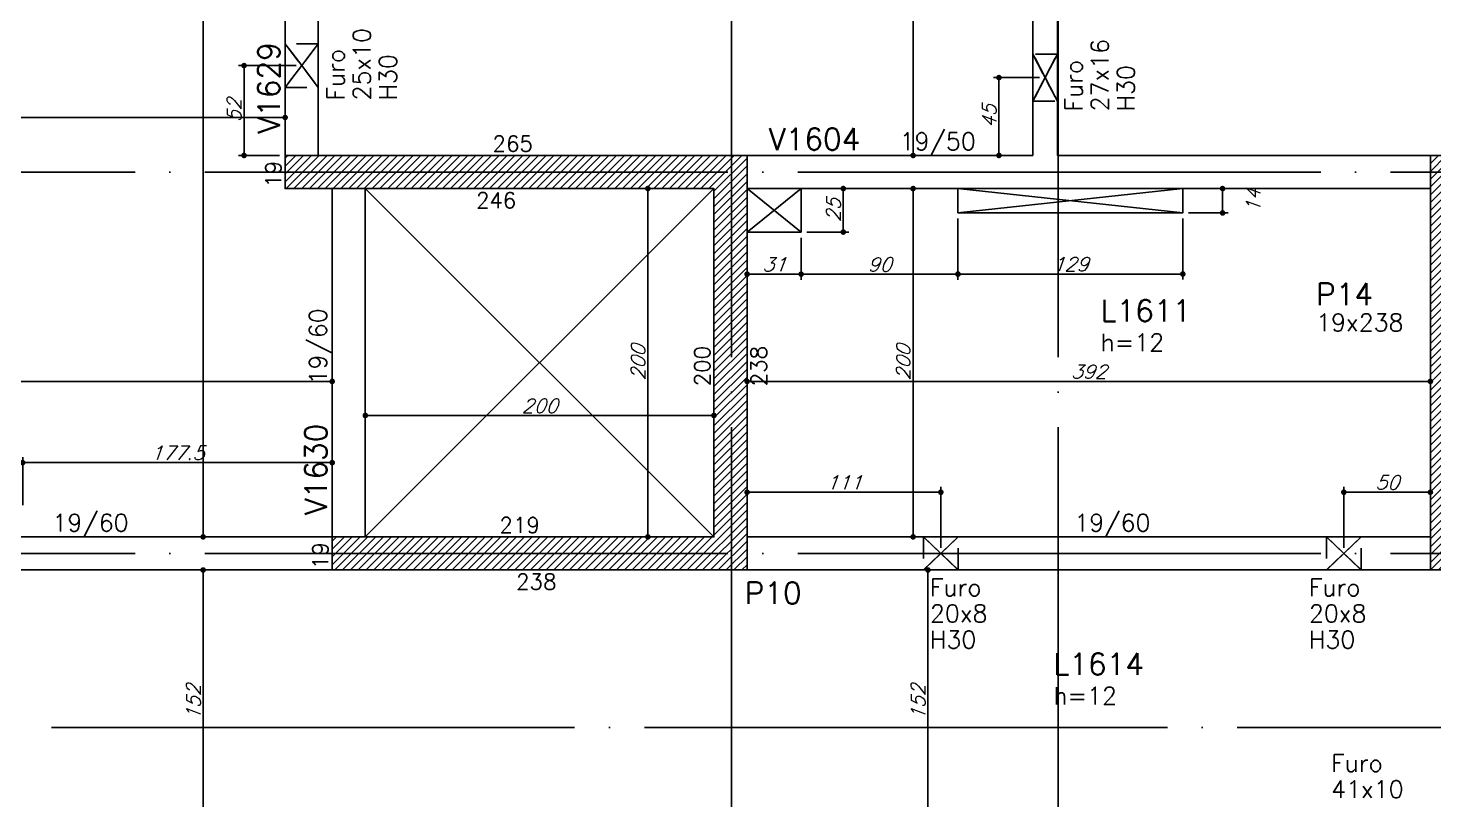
# Model space of a CAD drawing. Header units: millimetres. Extents: x -2368 to 4502, y -2283 to 2217.
# Drawn here: x -208 to 598, y 513 to 957 of the extents above; entities that cross this region are included whole.
import ezdxf
from ezdxf.enums import TextEntityAlignment as Align

# ---------------------------------------------------------------- set-up
doc = ezdxf.new("R2010")
doc.units = ezdxf.units.MM
doc.header["$LTSCALE"] = 50
doc.linetypes.add('EIXO', pattern=[6.8, 6, -0.4, 0, -0.4])
doc.linetypes.add('HIDDEN', pattern=[0.375, 0.25, -0.125])
for name, color, linetype in [('F-COTAS', 106, 'Continuous'), ('F-COTAS-FUROS', 50, 'Continuous'), ('F-COTAS-FUROS VIGA', 50, 'Continuous'), ('F-EIXO', 12, 'EIXO'), ('F-FURO-PAREDE', 2, 'HIDDEN'), ('F-FURO-PAREDE-TEXTOS', 2, 'Continuous'), ('F-LAJES-DIM', 2, 'Continuous'), ('F-LAJES-NOME', 4, 'Continuous'), ('F-PILARES-DIM', 172, 'Continuous'), ('F-PILARES-HACH', 174, 'Continuous'), ('F-PILARES-NOME', 170, 'Continuous'), ('F-PILARES-S', 170, 'Continuous'), ('F-TEXTO', 6, 'Continuous'), ('F-VIGAS', 3, 'Continuous'), ('F-VIGAS-DIM', 2, 'Continuous'), ('F-VIGAS-NOME', 4, 'Continuous'), ('F-VÃO', 1, 'Continuous')]:
    doc.layers.add(name, color=color, linetype=linetype)
doc.styles.add('CP-TEXT-INCL', font='romans.shx', dxfattribs={"oblique": 20})
doc.styles.add('MCP', font='romans.shx')
doc.styles.add('ROMANS', font='romans.shx')
doc.dimstyles.new('CP-COTAS-50', dxfattribs={"dimscale": 0.64, "dimtxt": 12.5, "dimasz": 5, "dimexe": 5, "dimexo": 5, "dimgap": 2.5, "dimtad": 1, "dimdec": 1, "dimdsep": 46, "dimtxsty": 'CP-TEXT-INCL', "dimblk1": 'DOT', "dimblk2": 'DOT', "dimsah": 1, "dimcen": 9, "dimclrd": 256, "dimclre": 256, "dimclrt": 256, "dimadec": 0, "dimazin": 0, "dimtfac": 1, "dimtdec": 1, "dimtmove": 2, "dimatfit": 3, "dimldrblk": 'DOT', "dimfxl": 0, "dimtolj": 1, "dimarcsym": 0})

# ---------------------------------------------------------------- blocks, each defined once
blk = doc.blocks.new('*U12')
at = {"layer": 'F-EIXO'}
blk.add_line((0, 0), (4857.5, 0), dxfattribs=at)
at = {"layer": 'F-TEXTO', "style": 'ROMANS'}
blk.add_attdef('EIXO', text='', height=17.5, dxfattribs=at).set_placement((-28.21, 0), align=Align.MIDDLE_CENTER)
blk = doc.blocks.new('*U13')
at = {"layer": 'F-EIXO'}
blk.add_line((0, 0), (4945.5, 0), dxfattribs=at)
at = {"layer": 'F-TEXTO', "style": 'ROMANS'}
blk.add_attdef('EIXO', text='', height=17.5, dxfattribs=at).set_placement((-28.21, 0), align=Align.MIDDLE_CENTER)
blk = doc.blocks.new('*U20')
at = {"layer": 'F-EIXO'}
blk.add_line((0, 0), (0, -2728.58), dxfattribs=at)
at = {"layer": 'F-TEXTO', "style": 'ROMANS'}
blk.add_attdef('EIXO', text='', height=17.5, rotation=360, dxfattribs=at).set_placement((0, 28.21), align=Align.MIDDLE_CENTER)
blk = doc.blocks.new('_DOT')
at = {"color": 0, "linetype": 'ByBlock'}
blk.add_line((-0.5, 0), (-1, 0), dxfattribs=at)
at = {"color": 0, "linetype": 'ByBlock', "const_width": 0.5}
blk.add_lwpolyline([(-0.25, 0, 1), (0.25, 0, 1)], format="xyb", close=True, dxfattribs=at)
blk = doc.blocks.new('*D56')
at = {"layer": 'DEFPOINTS', "color": 0, "transparency": 16777216}
for p in [(-869.5, 753.77), (-34, 753.77), (-34, 753.77)]:
    blk.add_point(p, dxfattribs=at)
at = {"layer": 'F-COTAS', "lineweight": -2, "transparency": 16777216}
blk.add_line((-866.3, 753.77), (-37.2, 753.77), dxfattribs=at)
at = {"layer": 'F-COTAS', "lineweight": -2, "transparency": 16777216, "xscale": 3.2, "yscale": 3.2, "zscale": 3.2, "rotation": 180}
blk.add_blockref('_DOT', (-869.5, 753.77), dxfattribs=at)
at = {"layer": 'F-COTAS', "lineweight": -2, "transparency": 16777216, "xscale": 3.2, "yscale": 3.2, "zscale": 3.2}
blk.add_blockref('_DOT', (-34, 753.77), dxfattribs=at)
at = {"layer": 'F-COTAS', "transparency": 16777216, "insert": (-451.75, 759.37), "char_height": 8, "attachment_point": 5, "style": 'CP-TEXT-INCL'}
blk.add_mtext('\\A1;835.5', dxfattribs=at)
blk = doc.blocks.new('*D57')
at = {"layer": 'DEFPOINTS', "color": 0, "transparency": 16777216}
for p in [(-15, 734.21), (185, 734.21), (185, 734.21)]:
    blk.add_point(p, dxfattribs=at)
at = {"layer": 'F-COTAS', "lineweight": -2, "transparency": 16777216}
blk.add_line((-11.8, 734.21), (181.8, 734.21), dxfattribs=at)
at = {"layer": 'F-COTAS', "lineweight": -2, "transparency": 16777216, "xscale": 3.2, "yscale": 3.2, "zscale": 3.2, "rotation": 180}
blk.add_blockref('_DOT', (-15, 734.21), dxfattribs=at)
at = {"layer": 'F-COTAS', "lineweight": -2, "transparency": 16777216, "xscale": 3.2, "yscale": 3.2, "zscale": 3.2}
blk.add_blockref('_DOT', (185, 734.21), dxfattribs=at)
at = {"layer": 'F-COTAS', "transparency": 16777216, "insert": (85, 739.81), "char_height": 8, "attachment_point": 5, "style": 'CP-TEXT-INCL'}
blk.add_mtext('\\A1;200', dxfattribs=at)
blk = doc.blocks.new('*D58')
at = {"layer": 'DEFPOINTS', "color": 0, "transparency": 16777216}
for p in [(204, 753.77), (596, 753.77), (596, 753.77)]:
    blk.add_point(p, dxfattribs=at)
at = {"layer": 'F-COTAS', "lineweight": -2, "transparency": 16777216}
blk.add_line((207.2, 753.77), (592.8, 753.77), dxfattribs=at)
at = {"layer": 'F-COTAS', "lineweight": -2, "transparency": 16777216, "xscale": 3.2, "yscale": 3.2, "zscale": 3.2, "rotation": 180}
blk.add_blockref('_DOT', (204, 753.77), dxfattribs=at)
at = {"layer": 'F-COTAS', "lineweight": -2, "transparency": 16777216, "xscale": 3.2, "yscale": 3.2, "zscale": 3.2}
blk.add_blockref('_DOT', (596, 753.77), dxfattribs=at)
at = {"layer": 'F-COTAS', "transparency": 16777216, "insert": (400, 759.37), "char_height": 8, "attachment_point": 5, "style": 'CP-TEXT-INCL'}
blk.add_mtext('\\A1;392', dxfattribs=at)
blk = doc.blocks.new('*D64')
at = {"layer": 'DEFPOINTS', "color": 0, "transparency": 16777216}
for p in [(-869.5, 905.32), (-61, 905.32), (-61, 905.32)]:
    blk.add_point(p, dxfattribs=at)
at = {"layer": 'F-COTAS', "lineweight": -2, "transparency": 16777216}
blk.add_line((-866.3, 905.32), (-64.2, 905.32), dxfattribs=at)
at = {"layer": 'F-COTAS', "lineweight": -2, "transparency": 16777216, "xscale": 3.2, "yscale": 3.2, "zscale": 3.2, "rotation": 180}
blk.add_blockref('_DOT', (-869.5, 905.32), dxfattribs=at)
at = {"layer": 'F-COTAS', "lineweight": -2, "transparency": 16777216, "xscale": 3.2, "yscale": 3.2, "zscale": 3.2}
blk.add_blockref('_DOT', (-61, 905.32), dxfattribs=at)
at = {"layer": 'F-COTAS', "transparency": 16777216, "insert": (-465.25, 910.92), "char_height": 8, "attachment_point": 5, "style": 'CP-TEXT-INCL'}
blk.add_mtext('\\A1;808.5', dxfattribs=at)
blk = doc.blocks.new('*D79')
at = {"layer": 'DEFPOINTS', "color": 0, "transparency": 16777216}
for p in [(-108.04, 1334), (-108.04, 664.5), (-108.04, 664.5)]:
    blk.add_point(p, dxfattribs=at)
at = {"layer": 'F-COTAS', "lineweight": -2, "transparency": 16777216}
blk.add_line((-108.04, 1330.8), (-108.04, 667.7), dxfattribs=at)
at = {"layer": 'F-COTAS', "lineweight": -2, "transparency": 16777216, "xscale": 3.2, "yscale": 3.2, "zscale": 3.2}
for p, rotation in [((-108.04, 1334), 90), ((-108.04, 664.5), 270)]:
    blk.add_blockref('_DOT', p, dxfattribs=dict(at, rotation=rotation))
at = {"layer": 'F-COTAS', "transparency": 16777216, "insert": (-113.64, 999.25), "char_height": 8, "attachment_point": 5, "rotation": 90, "style": 'CP-TEXT-INCL'}
blk.add_mtext('\\A1;669.5', dxfattribs=at)
blk = doc.blocks.new('*D80')
at = {"layer": 'DEFPOINTS', "color": 0, "transparency": 16777216}
for p in [(-108.04, 645.5), (-108.04, 493.5), (-108.04, 493.5)]:
    blk.add_point(p, dxfattribs=at)
at = {"layer": 'F-COTAS', "lineweight": -2, "transparency": 16777216}
blk.add_line((-108.04, 642.3), (-108.04, 496.7), dxfattribs=at)
at = {"layer": 'F-COTAS', "lineweight": -2, "transparency": 16777216, "xscale": 3.2, "yscale": 3.2, "zscale": 3.2}
for p, rotation in [((-108.04, 645.5), 90), ((-108.04, 493.5), 270)]:
    blk.add_blockref('_DOT', p, dxfattribs=dict(at, rotation=rotation))
at = {"layer": 'F-COTAS', "transparency": 16777216, "insert": (-113.64, 569.5), "char_height": 8, "attachment_point": 5, "rotation": 90, "style": 'CP-TEXT-INCL'}
blk.add_mtext('\\A1;152', dxfattribs=at)
blk = doc.blocks.new('*D88')
at = {"layer": 'DEFPOINTS', "color": 0, "transparency": 16777216}
for p in [(299.25, 1334), (299.25, 883.5), (299.25, 883.5)]:
    blk.add_point(p, dxfattribs=at)
at = {"layer": 'F-COTAS', "lineweight": -2, "transparency": 16777216}
blk.add_line((299.25, 1330.8), (299.25, 886.7), dxfattribs=at)
at = {"layer": 'F-COTAS', "lineweight": -2, "transparency": 16777216, "xscale": 3.2, "yscale": 3.2, "zscale": 3.2}
for p, rotation in [((299.25, 1334), 90), ((299.25, 883.5), 270)]:
    blk.add_blockref('_DOT', p, dxfattribs=dict(at, rotation=rotation))
at = {"layer": 'F-COTAS', "transparency": 16777216, "insert": (293.65, 1108.75), "char_height": 8, "attachment_point": 5, "rotation": 90, "style": 'CP-TEXT-INCL'}
blk.add_mtext('\\A1;450.5', dxfattribs=at)
blk = doc.blocks.new('*D89')
at = {"layer": 'DEFPOINTS', "color": 0, "transparency": 16777216}
for p in [(299.25, 864.5), (299.25, 664.5), (299.25, 664.5)]:
    blk.add_point(p, dxfattribs=at)
at = {"layer": 'F-COTAS', "lineweight": -2, "transparency": 16777216}
blk.add_line((299.25, 861.3), (299.25, 667.7), dxfattribs=at)
at = {"layer": 'F-COTAS', "lineweight": -2, "transparency": 16777216, "xscale": 3.2, "yscale": 3.2, "zscale": 3.2}
for p, rotation in [((299.25, 864.5), 90), ((299.25, 664.5), 270)]:
    blk.add_blockref('_DOT', p, dxfattribs=dict(at, rotation=rotation))
at = {"layer": 'F-COTAS', "transparency": 16777216, "insert": (293.65, 764.5), "char_height": 8, "attachment_point": 5, "rotation": 90, "style": 'CP-TEXT-INCL'}
blk.add_mtext('\\A1;200', dxfattribs=at)
blk = doc.blocks.new('*D90')
at = {"layer": 'DEFPOINTS', "color": 0, "transparency": 16777216}
for p in [(299.25, 645.5), (307.75, 493.5), (307.75, 493.5)]:
    blk.add_point(p, dxfattribs=at)
at = {"layer": 'F-COTAS', "lineweight": -2, "transparency": 16777216}
for p, q in [((302.45, 645.5), (310.95, 645.5)), ((307.75, 642.3), (307.75, 496.7))]:
    blk.add_line(p, q, dxfattribs=at)
at = {"layer": 'F-COTAS', "lineweight": -2, "transparency": 16777216, "xscale": 3.2, "yscale": 3.2, "zscale": 3.2}
for p, rotation in [((307.75, 645.5), 90), ((307.75, 493.5), 270)]:
    blk.add_blockref('_DOT', p, dxfattribs=dict(at, rotation=rotation))
at = {"layer": 'F-COTAS', "transparency": 16777216, "insert": (302.15, 569.5), "char_height": 8, "attachment_point": 5, "rotation": 90, "style": 'CP-TEXT-INCL'}
blk.add_mtext('\\A1;152', dxfattribs=at)
blk = doc.blocks.new('*U313')
at = {"layer": 'F-VÃO'}
for p, q in [((0, 0), (31, 25)), ((0, 25), (31, 0))]:
    blk.add_line(p, q, dxfattribs=at)
at = {"layer": 'F-VÃO', "color": 3}
blk.add_lwpolyline([(0, 0), (31, 0), (31, 25), (0, 25)], close=True, dxfattribs=at)
blk = doc.blocks.new('*U316')
at = {"layer": 'F-VÃO'}
for p, q in [((0, 0), (129, 14)), ((0, 14), (129, 0))]:
    blk.add_line(p, q, dxfattribs=at)
at = {"layer": 'F-VÃO', "color": 3}
blk.add_lwpolyline([(0, 0), (129, 0), (129, 14), (0, 14)], close=True, dxfattribs=at)
blk = doc.blocks.new('*D442')
at = {"layer": 'DEFPOINTS', "color": 0, "transparency": 16777216}
for p in [(235, 839.5), (204, 832.01), (204, 815.35)]:
    blk.add_point(p, dxfattribs=at)
at = {"layer": 'F-COTAS-FUROS', "lineweight": -2, "transparency": 16777216}
for p, q in [((235, 836.3), (235, 812.15)), ((204, 828.81), (204, 812.15)), ((231.8, 815.35), (207.2, 815.35))]:
    blk.add_line(p, q, dxfattribs=at)
at = {"layer": 'F-COTAS-FUROS', "lineweight": -2, "transparency": 16777216, "xscale": 3.2, "yscale": 3.2, "zscale": 3.2, "rotation": 180}
blk.add_blockref('_DOT', (204, 815.35), dxfattribs=at)
at = {"layer": 'F-COTAS-FUROS', "lineweight": -2, "transparency": 16777216, "xscale": 3.2, "yscale": 3.2, "zscale": 3.2}
blk.add_blockref('_DOT', (235, 815.35), dxfattribs=at)
at = {"layer": 'F-COTAS-FUROS', "transparency": 16777216, "insert": (219.5, 820.95), "char_height": 8, "attachment_point": 5, "style": 'CP-TEXT-INCL'}
blk.add_mtext('\\A1;31', dxfattribs=at)
blk = doc.blocks.new('*D443')
at = {"layer": 'DEFPOINTS', "color": 0, "transparency": 16777216}
for p in [(324.98, 850.5), (235, 839.5), (324.98, 815.35)]:
    blk.add_point(p, dxfattribs=at)
at = {"layer": 'F-COTAS-FUROS', "lineweight": -2, "transparency": 16777216}
for p, q in [((324.98, 847.3), (324.98, 812.15)), ((235, 836.3), (235, 812.15)), ((238.2, 815.35), (321.78, 815.35))]:
    blk.add_line(p, q, dxfattribs=at)
at = {"layer": 'F-COTAS-FUROS', "lineweight": -2, "transparency": 16777216, "xscale": 3.2, "yscale": 3.2, "zscale": 3.2, "rotation": 180}
blk.add_blockref('_DOT', (235, 815.35), dxfattribs=at)
at = {"layer": 'F-COTAS-FUROS', "lineweight": -2, "transparency": 16777216, "xscale": 3.2, "yscale": 3.2, "zscale": 3.2}
blk.add_blockref('_DOT', (324.98, 815.35), dxfattribs=at)
at = {"layer": 'F-COTAS-FUROS', "transparency": 16777216, "insert": (279.99, 820.95), "char_height": 8, "attachment_point": 5, "style": 'CP-TEXT-INCL'}
blk.add_mtext('\\A1;90', dxfattribs=at)
blk = doc.blocks.new('*D444')
at = {"layer": 'DEFPOINTS', "color": 0, "transparency": 16777216}
for p in [(324.98, 850.5), (453.98, 850.5), (453.98, 815.43)]:
    blk.add_point(p, dxfattribs=at)
at = {"layer": 'F-COTAS-FUROS', "lineweight": -2, "transparency": 16777216}
for p, q in [((324.98, 847.3), (324.98, 812.23)), ((453.98, 847.3), (453.98, 812.23)), ((328.18, 815.43), (450.78, 815.43))]:
    blk.add_line(p, q, dxfattribs=at)
at = {"layer": 'F-COTAS-FUROS', "lineweight": -2, "transparency": 16777216, "xscale": 3.2, "yscale": 3.2, "zscale": 3.2, "rotation": 180}
blk.add_blockref('_DOT', (324.98, 815.43), dxfattribs=at)
at = {"layer": 'F-COTAS-FUROS', "lineweight": -2, "transparency": 16777216, "xscale": 3.2, "yscale": 3.2, "zscale": 3.2}
blk.add_blockref('_DOT', (453.98, 815.43), dxfattribs=at)
at = {"layer": 'F-COTAS-FUROS', "transparency": 16777216, "insert": (389.48, 821.03), "char_height": 8, "attachment_point": 5, "style": 'CP-TEXT-INCL'}
blk.add_mtext('\\A1;129', dxfattribs=at)
blk = doc.blocks.new('*D445')
at = {"layer": 'DEFPOINTS', "color": 0, "transparency": 16777216}
for p in [(462.96, 864.5), (476.78, 864.5), (453.98, 850.5)]:
    blk.add_point(p, dxfattribs=at)
at = {"layer": 'F-COTAS-FUROS', "lineweight": -2, "transparency": 16777216}
for p, q in [((466.16, 864.5), (479.98, 864.5)), ((476.78, 853.7), (476.78, 861.3)), ((457.18, 850.5), (479.98, 850.5))]:
    blk.add_line(p, q, dxfattribs=at)
at = {"layer": 'F-COTAS-FUROS', "lineweight": -2, "transparency": 16777216, "xscale": 3.2, "yscale": 3.2, "zscale": 3.2}
for p, rotation in [((476.78, 864.5), 90), ((476.78, 850.5), 270)]:
    blk.add_blockref('_DOT', p, dxfattribs=dict(at, rotation=rotation))
at = {"layer": 'F-COTAS-FUROS', "transparency": 16777216, "insert": (494.38, 857.5), "char_height": 8, "attachment_point": 5, "rotation": 90, "style": 'CP-TEXT-INCL'}
blk.add_mtext('\\A1;14', dxfattribs=at)
blk = doc.blocks.new('*D446')
at = {"layer": 'DEFPOINTS', "color": 0, "transparency": 16777216}
for p in [(245.52, 864.5), (259.19, 864.5), (235, 839.5)]:
    blk.add_point(p, dxfattribs=at)
at = {"layer": 'F-COTAS-FUROS', "lineweight": -2, "transparency": 16777216}
for p, q in [((248.72, 864.5), (262.39, 864.5)), ((259.19, 842.7), (259.19, 861.3)), ((238.2, 839.5), (262.39, 839.5))]:
    blk.add_line(p, q, dxfattribs=at)
at = {"layer": 'F-COTAS-FUROS', "lineweight": -2, "transparency": 16777216, "xscale": 3.2, "yscale": 3.2, "zscale": 3.2}
for p, rotation in [((259.19, 864.5), 90), ((259.19, 839.5), 270)]:
    blk.add_blockref('_DOT', p, dxfattribs=dict(at, rotation=rotation))
at = {"layer": 'F-COTAS-FUROS', "transparency": 16777216, "insert": (253.59, 852), "char_height": 8, "attachment_point": 5, "rotation": 90, "style": 'CP-TEXT-INCL'}
blk.add_mtext('\\A1;25', dxfattribs=at)
blk = doc.blocks.new('*D372')
at = {"layer": 'DEFPOINTS', "color": 0, "transparency": 16777216}
for p in [(-34, 707.12), (-211.54, 679.5), (-34, 676.62)]:
    blk.add_point(p, dxfattribs=at)
at = {"layer": 'F-COTAS-FUROS', "lineweight": -2, "transparency": 16777216}
for p, q in [((-211.54, 682.7), (-211.54, 710.32)), ((-34, 679.82), (-34, 710.32)), ((-208.34, 707.12), (-37.2, 707.12))]:
    blk.add_line(p, q, dxfattribs=at)
at = {"layer": 'F-COTAS-FUROS', "lineweight": -2, "transparency": 16777216, "xscale": 3.2, "yscale": 3.2, "zscale": 3.2, "rotation": 180}
blk.add_blockref('_DOT', (-211.54, 707.12), dxfattribs=at)
at = {"layer": 'F-COTAS-FUROS', "lineweight": -2, "transparency": 16777216, "xscale": 3.2, "yscale": 3.2, "zscale": 3.2}
blk.add_blockref('_DOT', (-34, 707.12), dxfattribs=at)
at = {"layer": 'F-COTAS-FUROS', "transparency": 16777216, "insert": (-122.77, 712.72), "char_height": 8, "attachment_point": 5, "style": 'CP-TEXT-INCL'}
blk.add_mtext('\\A1;177.5', dxfattribs=at)
blk = doc.blocks.new('*D463')
at = {"layer": 'DEFPOINTS', "color": 0, "transparency": 16777216}
for p in [(147.1, 864.5), (150.78, 864.5), (150.78, 664.5)]:
    blk.add_point(p, dxfattribs=at)
at = {"layer": 'F-COTAS', "lineweight": -2, "transparency": 16777216}
for p, q in [((147.58, 864.5), (143.9, 864.5)), ((147.1, 667.7), (147.1, 861.3)), ((147.58, 664.5), (143.9, 664.5))]:
    blk.add_line(p, q, dxfattribs=at)
at = {"layer": 'F-COTAS', "lineweight": -2, "transparency": 16777216, "xscale": 3.2, "yscale": 3.2, "zscale": 3.2}
for p, rotation in [((147.1, 864.5), 90), ((147.1, 664.5), 270)]:
    blk.add_blockref('_DOT', p, dxfattribs=dict(at, rotation=rotation))
at = {"layer": 'F-COTAS', "transparency": 16777216, "insert": (141.5, 764.5), "char_height": 8, "attachment_point": 5, "rotation": 90, "style": 'CP-TEXT-INCL'}
blk.add_mtext('\\A1;200', dxfattribs=at)
blk = doc.blocks.new('*D497')
at = {"layer": 'DEFPOINTS', "color": 0, "linetype": 'Continuous', "transparency": 16777216}
for p in [(596, 690.12), (596, 675.31), (546.35, 655)]:
    blk.add_point(p, dxfattribs=at)
at = {"layer": 'F-COTAS-FUROS VIGA', "linetype": 'Continuous', "lineweight": -2, "transparency": 16777216}
for p, q in [((546.35, 658.2), (546.35, 693.32)), ((549.55, 690.12), (592.8, 690.12)), ((596, 678.51), (596, 693.32))]:
    blk.add_line(p, q, dxfattribs=at)
at = {"layer": 'F-COTAS-FUROS VIGA', "linetype": 'Continuous', "lineweight": -2, "transparency": 16777216, "xscale": 3.2, "yscale": 3.2, "zscale": 3.2, "rotation": 180}
blk.add_blockref('_DOT', (546.35, 690.12), dxfattribs=at)
at = {"layer": 'F-COTAS-FUROS VIGA', "linetype": 'Continuous', "lineweight": -2, "transparency": 16777216, "xscale": 3.2, "yscale": 3.2, "zscale": 3.2}
blk.add_blockref('_DOT', (596, 690.12), dxfattribs=at)
at = {"layer": 'F-COTAS-FUROS VIGA', "linetype": 'Continuous', "transparency": 16777216, "insert": (571.18, 695.72), "char_height": 8, "attachment_point": 5, "style": 'CP-TEXT-INCL'}
blk.add_mtext('\\A1;50', dxfattribs=at)
blk = doc.blocks.new('*D498')
at = {"layer": 'DEFPOINTS', "color": 0, "linetype": 'Continuous', "transparency": 16777216}
for p in [(204, 690.12), (204, 684.72), (315.16, 655)]:
    blk.add_point(p, dxfattribs=at)
at = {"layer": 'F-COTAS-FUROS VIGA', "linetype": 'Continuous', "lineweight": -2, "transparency": 16777216}
for p, q in [((204, 687.92), (204, 693.32)), ((311.96, 690.12), (207.2, 690.12)), ((315.16, 658.2), (315.16, 693.32))]:
    blk.add_line(p, q, dxfattribs=at)
at = {"layer": 'F-COTAS-FUROS VIGA', "linetype": 'Continuous', "lineweight": -2, "transparency": 16777216, "xscale": 3.2, "yscale": 3.2, "zscale": 3.2, "rotation": 180}
blk.add_blockref('_DOT', (204, 690.12), dxfattribs=at)
at = {"layer": 'F-COTAS-FUROS VIGA', "linetype": 'Continuous', "lineweight": -2, "transparency": 16777216, "xscale": 3.2, "yscale": 3.2, "zscale": 3.2}
blk.add_blockref('_DOT', (315.16, 690.12), dxfattribs=at)
at = {"layer": 'F-COTAS-FUROS VIGA', "linetype": 'Continuous', "transparency": 16777216, "insert": (259.58, 695.72), "char_height": 8, "attachment_point": 5, "style": 'CP-TEXT-INCL'}
blk.add_mtext('\\A1;111', dxfattribs=at)
blk = doc.blocks.new('*D500')
at = {"layer": 'DEFPOINTS', "color": 0, "linetype": 'Continuous', "transparency": 16777216}
for p in [(375, 928.21), (348.49, 883.5), (355.4, 883.5)]:
    blk.add_point(p, dxfattribs=at)
at = {"layer": 'F-COTAS-FUROS VIGA', "linetype": 'Continuous', "lineweight": -2, "transparency": 16777216}
for p, q in [((371.8, 928.21), (345.29, 928.21)), ((348.49, 925.01), (348.49, 886.7)), ((352.2, 883.5), (345.29, 883.5))]:
    blk.add_line(p, q, dxfattribs=at)
at = {"layer": 'F-COTAS-FUROS VIGA', "linetype": 'Continuous', "lineweight": -2, "transparency": 16777216, "xscale": 3.2, "yscale": 3.2, "zscale": 3.2}
for p, rotation in [((348.49, 928.21), 90), ((348.49, 883.5), 270)]:
    blk.add_blockref('_DOT', p, dxfattribs=dict(at, rotation=rotation))
at = {"layer": 'F-COTAS-FUROS VIGA', "linetype": 'Continuous', "transparency": 16777216, "insert": (342.89, 905.86), "char_height": 8, "attachment_point": 5, "rotation": 90, "style": 'CP-TEXT-INCL'}
blk.add_mtext('\\A1;45', dxfattribs=at)
blk = doc.blocks.new('*D501')
at = {"layer": 'DEFPOINTS', "color": 0, "linetype": 'Continuous', "transparency": 16777216}
for p in [(-84.56, 935.1), (-51.5, 935.1), (-61, 883.5)]:
    blk.add_point(p, dxfattribs=at)
at = {"layer": 'F-COTAS-FUROS VIGA', "linetype": 'Continuous', "lineweight": -2, "transparency": 16777216}
for p, q in [((-54.7, 935.1), (-87.76, 935.1)), ((-84.56, 886.7), (-84.56, 931.9)), ((-64.2, 883.5), (-87.76, 883.5))]:
    blk.add_line(p, q, dxfattribs=at)
at = {"layer": 'F-COTAS-FUROS VIGA', "linetype": 'Continuous', "lineweight": -2, "transparency": 16777216, "xscale": 3.2, "yscale": 3.2, "zscale": 3.2}
for p, rotation in [((-84.56, 935.1), 90), ((-84.56, 883.5), 270)]:
    blk.add_blockref('_DOT', p, dxfattribs=dict(at, rotation=rotation))
at = {"layer": 'F-COTAS-FUROS VIGA', "linetype": 'Continuous', "transparency": 16777216, "insert": (-90.16, 909.3), "char_height": 8, "attachment_point": 5, "rotation": 90, "style": 'CP-TEXT-INCL'}
blk.add_mtext('\\A1;52', dxfattribs=at)

msp = doc.modelspace()

# ---------------------------------------------------------------- hatches: boundary and pattern name
at = {"layer": 'F-COTAS'}
h = msp.add_hatch(dxfattribs=at)
h.set_pattern_fill('ANSI32', color=256)
h.paths.add_polyline_path([(-61, 893.47), (-61, 955.077), (-79.75, 955.077), (-79.75, 893.47)], flags=9)
h = msp.add_hatch(dxfattribs=at)
h.set_pattern_fill('ANSI32', color=256)
h.paths.add_polyline_path([(57.036, 883.5), (84.679, 883.5), (84.679, 897), (57.036, 897)], flags=9)
h = msp.add_hatch(dxfattribs=at)
h.set_pattern_fill('ANSI32', color=256)
h.paths.add_polyline_path([(213.97, 883.5), (276.768, 883.5), (276.768, 902.25), (213.97, 902.25)], flags=9)
h = msp.add_hatch(dxfattribs=at)
h.set_pattern_fill('ANSI32', color=256)
h.paths.add_polyline_path([(290.548, 879.482), (342.452, 879.482), (342.452, 902.339), (290.548, 902.339)], flags=9)
h = msp.add_hatch(dxfattribs=at)
h.set_pattern_fill('ANSI32', color=256)
h.paths.add_polyline_path([(-61, 865.321), (-61, 882.679), (-74.5, 882.679), (-74.5, 865.321)], flags=9)
h = msp.add_hatch(dxfattribs=at)
h.set_pattern_fill('ANSI32', color=256)
h.paths.add_polyline_path([(47.536, 851), (75.179, 851), (75.179, 864.5), (47.536, 864.5)], flags=9)
h = msp.add_hatch(dxfattribs=at)
h.set_pattern_fill('ANSI32', color=256)
h.paths.add_polyline_path([(529.712, 794.472), (568.7, 794.472), (568.7, 813.222), (529.712, 813.222)], flags=9)
h = msp.add_hatch(dxfattribs=at)
h.set_pattern_fill('ANSI32', color=256)
h.paths.add_polyline_path([(-29.982, 751.048), (-29.982, 802.952), (-52.839, 802.952), (-52.839, 751.048)], flags=9)
h = msp.add_hatch(dxfattribs=at)
h.set_pattern_fill('ANSI32', color=256)
h.paths.add_polyline_path([(406.109, 784.965), (462.359, 784.965), (462.359, 803.715), (406.109, 803.715)], flags=9)
h = msp.add_hatch(dxfattribs=at)
h.set_pattern_fill('ANSI32', color=256)
h.paths.add_polyline_path([(530.813, 780.097), (587.241, 780.097), (587.241, 795.097), (530.813, 795.097)], flags=9)
h = msp.add_hatch(dxfattribs=at)
h.set_pattern_fill('ANSI32', color=256)
h.paths.add_polyline_path([(406.257, 768.59), (448.4, 768.59), (448.4, 783.59), (406.257, 783.59)], flags=9)
h = msp.add_hatch(dxfattribs=at)
h.set_pattern_fill('ANSI32', color=256)
h.paths.add_polyline_path([(185, 750.036), (185, 777.679), (171.5, 777.679), (171.5, 750.036)], flags=9)
h = msp.add_hatch(dxfattribs=at)
h.set_pattern_fill('ANSI32', color=256)
h.paths.add_polyline_path([(217.5, 750.036), (217.5, 777.679), (204, 777.679), (204, 750.036)], flags=9)
h = msp.add_hatch(dxfattribs=at)
h.set_pattern_fill('ANSI32', color=256)
h.paths.add_polyline_path([(-34, 674.47), (-34, 736.673), (-52.75, 736.673), (-52.75, 674.47)], flags=9)
h = msp.add_hatch(dxfattribs=at)
h.set_pattern_fill('ANSI32', color=256)
h.paths.add_polyline_path([(-195.454, 660.482), (-143.55, 660.482), (-143.55, 683.339), (-195.454, 683.339)], flags=9)
h = msp.add_hatch(dxfattribs=at)
h.set_pattern_fill('ANSI32', color=256)
h.paths.add_polyline_path([(61.036, 664.5), (88.25, 664.5), (88.25, 678), (61.036, 678)], flags=9)
h = msp.add_hatch(dxfattribs=at)
h.set_pattern_fill('ANSI32', color=256)
h.paths.add_polyline_path([(290.548, 660.482), (342.452, 660.482), (342.452, 683.339), (290.548, 683.339)], flags=9)
h = msp.add_hatch(dxfattribs=at)
h.set_pattern_fill('ANSI32', color=256)
h.paths.add_polyline_path([(-34, 646.321), (-34, 663.679), (-47.5, 663.679), (-47.5, 646.321)], flags=9)
h = msp.add_hatch(dxfattribs=at)
h.set_pattern_fill('ANSI32', color=256)
h.paths.add_polyline_path([(70.536, 632), (98.179, 632), (98.179, 645.5), (70.536, 645.5)], flags=9)
h = msp.add_hatch(dxfattribs=at)
h.set_pattern_fill('ANSI32', color=256)
h.paths.add_polyline_path([(201.92, 622.958), (240.313, 622.958), (240.313, 641.708), (201.92, 641.708)], flags=9)
h = msp.add_hatch(dxfattribs=at)
h.set_pattern_fill('ANSI32', color=256)
h.paths.add_polyline_path([(379.011, 582.097), (439.427, 582.097), (439.427, 600.847), (379.011, 600.847)], flags=9)
h = msp.add_hatch(dxfattribs=at)
h.set_pattern_fill('ANSI32', color=256)
h.paths.add_polyline_path([(379.16, 565.722), (421.302, 565.722), (421.302, 580.722), (379.16, 580.722)], flags=9)
at = {"layer": 'F-PILARES-HACH', "linetype": 'Continuous'}
h = msp.add_hatch(dxfattribs=at)
h.set_pattern_fill('ANSI31', color=256, style=0)
h.paths.add_polyline_path([(204, 645.5), (204, 883.5), (-61, 883.5), (-61, 864.5), (185, 864.5), (185, 664.5), (-34, 664.5), (-34, 645.5)], flags=16)
h = msp.add_hatch(dxfattribs=at)
h.set_pattern_fill('ANSI31', color=256, style=0)
h.paths.add_polyline_path([(596, 645.5), (615, 645.5), (615, 883.5), (596, 883.5)], flags=16)

# ---------------------------------------------------------------- linework, layer by layer
at = {"layer": 'F-FURO-PAREDE'}
for points in [[(-51.5, 935.102), (-42, 922.602), (-42, 947.602), (-51.5, 935.102), (-42, 947.602), (-61, 947.602), (-51.5, 935.102), (-61, 947.602), (-61, 922.602), (-51.5, 935.102), (-61, 922.602), (-42, 922.602), (-51.5, 935.102)], [(375, 928.212), (382, 914.712), (382, 941.712), (375, 928.212), (382, 941.712), (368, 941.712), (375, 928.212), (368, 941.712), (368, 914.712), (375, 928.212), (368, 914.712), (382, 914.712), (375, 928.212)], [(315.155, 655), (305.155, 645.5), (325.155, 645.5), (315.155, 655), (325.155, 645.5), (325.155, 664.5), (315.155, 655), (325.155, 664.5), (305.155, 664.5), (315.155, 655), (305.155, 664.5), (305.155, 645.5), (315.155, 655)], [(546.353, 655), (536.353, 645.5), (556.353, 645.5), (546.353, 655), (556.353, 645.5), (556.353, 664.5), (546.353, 655), (556.353, 664.5), (536.353, 664.5), (546.353, 655), (536.353, 664.5), (536.353, 645.5), (546.353, 655)]]:
    msp.add_lwpolyline(points, dxfattribs=at)
at = {"layer": 'F-PILARES-S', "linetype": 'Continuous'}
for points in [[(204, 645.5), (204, 883.5), (-61, 883.5), (-61, 864.5), (185, 864.5), (185, 664.5), (-34, 664.5), (-34, 645.5), (204, 645.5)], [(596, 645.5), (615, 645.5), (615, 883.5), (596, 883.5), (596, 645.5)]]:
    msp.add_lwpolyline(points, dxfattribs=at)
at = {"layer": 'F-VIGAS'}
for points in [[(-61, 1334), (-61, 883.5)], [(-42, 883.5), (-42, 1334)], [(368, 1334), (368, 883.5)], [(382, 883.5), (382, 1334)], [(368, 883.5), (204, 883.5)], [(596, 883.5), (382, 883.5)], [(-34, 864.5), (-34, 664.5)], [(-15, 664.5), (-15, 864.5)], [(204, 864.5), (375, 864.5)], [(375, 864.5), (596, 864.5)], [(-34, 664.5), (-311.5, 664.5)], [(596, 664.5), (204, 664.5)], [(-311.5, 645.5), (-34, 645.5)], [(204, 645.5), (596, 645.5)]]:
    msp.add_lwpolyline(points, dxfattribs=at)
at = {"layer": 'F-VÃO'}
for p, q in [((-15, 664.5), (185, 864.5)), ((-15, 864.5), (185, 664.5))]:
    msp.add_line(p, q, dxfattribs=at)

# ---------------------------------------------------------------- block references
at = {"layer": 'F-EIXO', "linetype": 'Continuous'}
for name, p in [('*U20', (195, 1747.82)), ('*U20', (382.5, 1747.82)), ('*U12', (-1807.517, 874)), ('*U12', (-1807.517, 655)), ('*U13', (-1895.471, 555))]:
    msp.add_blockref(name, p, dxfattribs=at)
at = {"layer": 'F-VÃO'}
for name, p in [('*U313', (204, 839.5)), ('*U316', (324.982, 850.5))]:
    msp.add_blockref(name, p, dxfattribs=at)

# ---------------------------------------------------------------- texts
at = {"layer": 'F-FURO-PAREDE-TEXTOS', "linetype": 'Continuous', "style": 'MCP'}
for s, p in [('25x10', (-12, 915.102)), ('27x16', (411.347, 908.821)), ('Furo', (-27, 915.102)), ('H30', (3, 915.102)), ('Furo', (396.347, 908.821)), ('H30', (426.347, 908.821))]:
    msp.add_text(s, height=10, rotation=90, dxfattribs=at).set_placement(p)
for s, p in [('Furo', (308.942, 630.5)), ('Furo', (526.353, 630.5)), ('20x8', (308.942, 615.5)), ('20x8', (526.353, 615.5)), ('H30', (308.942, 600.5)), ('H30', (526.353, 600.5)), ('Furo', (539.084, 529.62)), ('41x10', (539.084, 514.62))]:
    msp.add_text(s, height=10, dxfattribs=at).set_placement(p)
at = {"layer": 'F-LAJES-DIM', "linetype": 'Continuous', "style": 'MCP'}
for p in [(406.853, 771.09), (379.755, 568.222)]:
    msp.add_text('h=12', height=10, dxfattribs=at).set_placement(p)
at = {"layer": 'F-LAJES-NOME', "linetype": 'Continuous', "style": 'MCP'}
for s, p in [('L1611', (406.853, 788.09)), ('L1614', (379.755, 585.222))]:
    msp.add_text(s, height=12.5, dxfattribs=at).set_placement(p)
at = {"layer": 'F-PILARES-DIM', "linetype": 'Continuous', "style": 'MCP'}
for s, height, p in [('265', 9, (58, 885.75)), ('246', 9, (48.5, 853.25)), ('19x238', 10, (530.456, 782.597)), ('219', 9, (62, 666.75)), ('238', 9, (71.5, 634.25))]:
    msp.add_text(s, height=height, dxfattribs=at).set_placement(p)
for s, p in [('19', (-63.25, 865)), ('200', (182.75, 751)), ('238', (215.25, 751)), ('19', (-36.25, 646))]:
    msp.add_text(s, height=9, rotation=90, dxfattribs=at).set_placement(p)
at = {"layer": 'F-PILARES-NOME', "linetype": 'Continuous', "style": 'MCP'}
for s, p in [('P14', (530.456, 797.597)), ('P10', (202.664, 626.083))]:
    msp.add_text(s, height=12.5, dxfattribs=at).set_placement(p)
at = {"layer": 'F-VIGAS-DIM', "linetype": 'Continuous', "style": 'MCP'}
for s, p in [('19/50', (291.5, 886.625)), ('19/60', (-194.502, 667.625)), ('19/60', (391.709, 667.625))]:
    msp.add_text(s, height=10, dxfattribs=at).set_placement(p)
msp.add_text('19/60', height=10, rotation=90, dxfattribs=at).set_placement((-37.125, 752))
at = {"layer": 'F-VIGAS-NOME', "linetype": 'Continuous', "style": 'MCP'}
for s, p in [('V1629', (-64.125, 896)), ('V1630', (-37.125, 677))]:
    msp.add_text(s, height=12.5, rotation=90, dxfattribs=at).set_placement(p)
msp.add_text('V1604', height=12.5, dxfattribs=at).set_placement((216.5, 886.625))

# ---------------------------------------------------------------- dimensions: what is measured, and where the dimension line sits
at = {"layer": 'F-COTAS'}
for base, p1, p2, angle, picture, middle in [((-108.041, 664.5), (-108.041, 1334), (-108.041, 664.5), 90, '*D79', (-113.641, 999.25)), ((299.247, 883.5), (299.247, 1334), (299.247, 883.5), 90, '*D88', (293.647, 1108.75)), ((-61, 905.318), (-869.5, 905.318), (-61, 905.318), 180, '*D64', (-465.25, 910.918)), ((299.247, 664.5), (299.247, 864.5), (299.247, 664.5), 90, '*D89', (293.647, 764.5)), ((-34, 753.767), (-869.5, 753.767), (-34, 753.767), 180, '*D56', (-451.75, 759.367)), ((596, 753.767), (204, 753.767), (596, 753.767), 180, '*D58', (400, 759.367)), ((185, 734.21), (-15, 734.21), (185, 734.21), 180, '*D57', (85, 739.81)), ((-108.041, 493.5), (-108.041, 645.5), (-108.041, 493.5), 90, '*D80', (-113.641, 569.5)), ((307.747, 493.5), (299.247, 645.5), (307.747, 493.5), 90, '*D90', (302.147, 569.5))]:
    dim = msp.add_linear_dim(base=base, p1=p1, p2=p2, angle=angle, dimstyle='CP-COTAS-50', dxfattribs=at)
    dim.commit()
    dim.dimension.update_dxf_attribs({"geometry": picture, "text_midpoint": middle})
dim = msp.add_linear_dim(base=(147.098, 864.5), p1=(150.776, 664.5), p2=(150.776, 864.5), angle=90, dimstyle='CP-COTAS-50', override={"dimfxl": 7.5}, dxfattribs=at)
dim.commit()
dim.dimension.update_dxf_attribs({"geometry": '*D463', "text_midpoint": (141.498, 764.5)})
at = {"layer": 'F-COTAS-FUROS'}
for base, p1, p2, picture, middle in [((259.192, 864.5), (235, 839.5), (245.517, 864.5), '*D446', (253.592, 852)), ((476.782, 864.5), (453.982, 850.5), (462.962, 864.5), '*D445', (494.382, 857.5))]:
    dim = msp.add_linear_dim(base=base, p1=p1, p2=p2, angle=90, dimstyle='CP-COTAS-50', override={"dimfxl": 7.5}, dxfattribs=at)
    dim.commit()
    dim.dimension.update_dxf_attribs({"geometry": picture, "text_midpoint": middle})
for base, p1, p2, picture, middle in [((324.982, 815.345), (235, 839.5), (324.982, 850.5), '*D443', (279.991, 820.945)), ((453.982, 815.434), (324.982, 850.5), (453.982, 850.5), '*D444', (389.482, 821.034)), ((204, 815.345), (235, 839.5), (204, 832.012), '*D442', (219.5, 820.945)), ((-34, 707.121), (-211.537, 679.504), (-34, 676.624), '*D372', (-122.769, 712.721))]:
    dim = msp.add_linear_dim(base=base, p1=p1, p2=p2, dimstyle='CP-COTAS-50', override={"dimfxl": 7.5}, dxfattribs=at)
    dim.commit()
    dim.dimension.update_dxf_attribs({"geometry": picture, "text_midpoint": middle})
at = {"layer": 'F-COTAS-FUROS VIGA', "linetype": 'Continuous'}
for base, p1, p2, picture, middle in [((-84.563, 935.102), (-61, 883.5), (-51.5, 935.102), '*D501', (-90.163, 909.301)), ((348.491, 883.5), (375, 928.212), (355.403, 883.5), '*D500', (342.891, 905.856))]:
    dim = msp.add_linear_dim(base=base, p1=p1, p2=p2, angle=90, dimstyle='CP-COTAS-50', override={"dimdec": 0, "dimfxl": 7.5}, dxfattribs=at)
    dim.commit()
    dim.dimension.update_dxf_attribs({"geometry": picture, "text_midpoint": middle})
for base, p1, p2, picture, middle in [((204, 690.115), (315.155, 655), (204, 684.723), '*D498', (259.578, 695.715)), ((596, 690.115), (546.353, 655), (596, 675.308), '*D497', (571.176, 695.715))]:
    dim = msp.add_linear_dim(base=base, p1=p1, p2=p2, dimstyle='CP-COTAS-50', override={"dimdec": 0, "dimfxl": 7.5}, dxfattribs=at)
    dim.commit()
    dim.dimension.update_dxf_attribs({"geometry": picture, "text_midpoint": middle})

doc.saveas('drawing.dxf')
